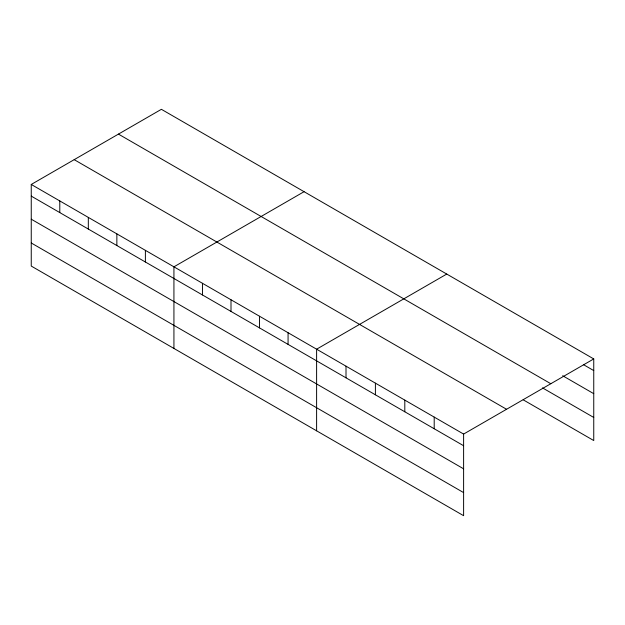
<?xml version="1.0" encoding="UTF-8"?>
<svg xmlns="http://www.w3.org/2000/svg" width="625" height="625" viewBox="0 0 625 625"><rect width="100%" height="100%" fill="white"/><g stroke="black" fill="none" stroke-linecap="round" stroke-linejoin="round"><path stroke-width="0.94" d="M463.609 468.813L463.609 434.07L31.25 184.453L31.25 266.07L463.609 515.688L463.609 468.813L31.25 219.195M523.188 399.812L593.75 440.547L593.75 358.93L161.391 109.312L31.25 184.453M304.07 191.688L173.93 266.828L173.93 348.445M446.75 274.062L316.609 349.195L316.609 430.82M463.609 434.07L593.75 358.93M583.672 364.766L593.75 370.586M562.672 375.734L593.75 393.672M118.445 134.109L550.805 383.727M542.508 387.883L593.75 417.461M74.195 159.656L506.555 409.273M31.25 196.109L463.609 445.727M31.25 242.984L463.609 492.602M434.203 417.094L434.203 428.75M404.805 400.117L404.805 411.773M375.406 383.148L375.406 394.805M346.008 366.172L346.008 377.828M288.07 332.727L288.07 344.383M259.531 316.25L259.531 327.906M231 299.773L231 311.43M202.461 283.297L202.461 294.953M145.391 250.352L145.391 262.008M116.859 233.875L116.859 245.531M88.32 217.398L88.32 229.055M59.789 200.922L59.789 212.578"/></g></svg>
